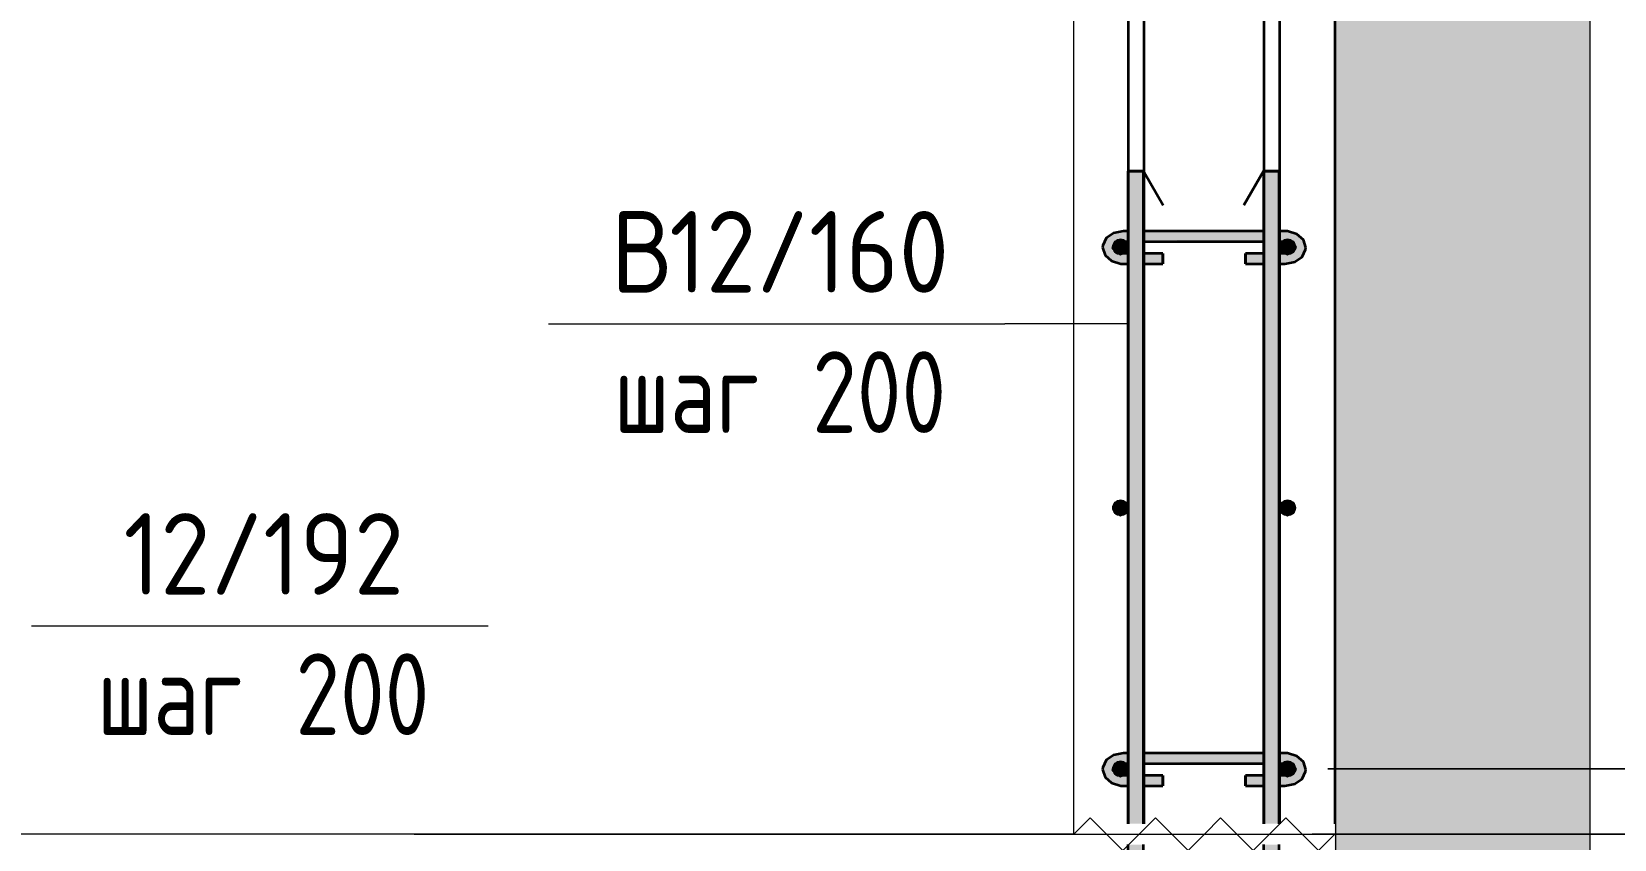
# Model space of a CAD drawing. Header units: millimetres. Extents: x 67134 to 121466, y -4758 to 13821.
# Drawn here: x 105783 to 106997, y -2954 to -2335 of the extents above; entities that cross this region are included whole.
import ezdxf

# ---------------------------------------------------------------- set-up
doc = ezdxf.new("R2010")
doc.units = ezdxf.units.MM
for name, color, linetype, lineweight in [('AA_Dim', 7, 'Continuous', 9), ('AA_Dim-25', 7, 'Continuous', 9), ('AA_Linii', 7, 'Continuous', 9), ('AA_Oformlenie', 7, 'Continuous', 9), ('AA_Vinoska', 7, 'Continuous', 9), ('AA_Visotnaya otmetka', 7, 'Continuous', 9), ('AF_Stena_Гидроизоляция', 253, 'Continuous', 20), ('AF_Stena_Опалубка', 253, 'Continuous', 20), ('KR_Armatura', 7, 'Continuous', 20), ('KR_Armatura_Tonkie', 7, 'Continuous', 20), ('KR_Fundament', 7, 'Continuous', 20)]:
    doc.layers.add(name, color=color, linetype=linetype, lineweight=lineweight)
doc.styles.add('ISOCPEUR_7', font='isocpeur.ttf', dxfattribs={"width": 0.9, "height": 62.5})
doc.styles.add('ISOCPEUR_8', font='isocpeur.ttf', dxfattribs={"width": 0.8, "height": 62.5})
doc.dimstyles.new('00_Точн_3_знака__прозр__2', dxfattribs={"dimscale": 304.8, "dimtxt": 62.248823, "dimasz": 0.139436, "dimexe": 0.123031, "dimexo": 0.082021, "dimgap": 0.008202, "dimtad": 1, "dimdec": 3, "dimrnd": 0.001, "dimdsep": 46, "dimtxsty": 'ISOCPEUR_7', "dimblk1": 'OBLIQUE', "dimblk2": 'OBLIQUE', "dimsah": 1, "dimcen": 0.09, "dimdle": 0.123031, "dimazin": 0, "dimtfac": 1, "dimtdec": 4, "dimtix": 1, "dimtmove": 1, "dimatfit": 3, "dimfxl": 1, "dimtvp": 1, "dimtolj": 1, "dimtzin": 0, "dimlwd": 18, "dimlwe": 18, "dimarcsym": 2})
doc.dimstyles.new('00_Точн_3_знака__прозр__3', dxfattribs={"dimscale": 304.8, "dimtxt": 62.248823, "dimasz": 0.139436, "dimexe": 0.123031, "dimexo": 0.082021, "dimgap": 0.008202, "dimtad": 1, "dimdec": 3, "dimrnd": 0.001, "dimdsep": 46, "dimtxsty": 'ISOCPEUR_7', "dimblk1": 'OBLIQUE', "dimblk2": 'OBLIQUE', "dimsah": 1, "dimcen": 0.09, "dimdle": 0.123031, "dimazin": 0, "dimtfac": 1, "dimtdec": 4, "dimtix": 1, "dimtmove": 0, "dimatfit": 3, "dimfxl": 1, "dimtvp": 1, "dimtolj": 1, "dimtzin": 0, "dimlwd": 18, "dimlwe": 18, "dimarcsym": 2})

# ---------------------------------------------------------------- blocks, each defined once
blk = doc.blocks.new('265_Выпуск П одной длины _НесАрм_РабПлоск_ - В1 _d12_ t250-4071037-1-1 Армирование')
at = {"layer": 'KR_Armatura_Tonkie', "lineweight": 35}
h = blk.add_hatch(color=256, dxfattribs=at)
h.paths.add_polyline_path([(-70917.5, -3168), (-70911.5, -3168), (-70911.7, -2958), (-70923.5, -2958), (-70923.3, -3168), (-70919, -3168)])
h.paths.add_polyline_path([(-70914.1, -2942), (-70911.5, -2942), (-70911.7, -2442), (-70923.5, -2442), (-70923.3, -2942), (-70914.5, -2942)])
h = blk.add_hatch(color=256, dxfattribs=at)
h.paths.add_polyline_path([(-70815, -3168), (-70807.5, -3168), (-70807.7, -2958), (-70819.5, -2958), (-70819.2, -3168), (-70815.3, -3168)])
h.paths.add_polyline_path([(-70816.5, -2942), (-70807.5, -2942), (-70807.7, -2442), (-70819.5, -2442), (-70819.3, -2942), (-70817.3, -2942)])
for points in [[(-70881.5, -3210), (-70881.5, -3198), (-70889.8, -3196.8), (-70897.3, -3193.3), (-70902.7, -3189.2), (-70907.4, -3183), (-70910.4, -3175.8), (-70911.7, -3168), (-70923.5, -3168), (-70922, -3178.9), (-70917.8, -3189), (-70910.7, -3198.1), (-70902.5, -3204.4), (-70892.3, -3208.6), (-70886.4, -3209.3)], [(-70849.5, -3210), (-70838.6, -3208.6), (-70828.5, -3204.4), (-70819.8, -3197.7), (-70813.1, -3189), (-70808.8, -3178.5), (-70807.7, -3168), (-70819.5, -3168), (-70820.7, -3176.2), (-70823.5, -3183), (-70828.2, -3189.2), (-70834.5, -3194), (-70841.7, -3197), (-70849.5, -3198.2), (-70849.5, -3209.8)], [(-70877.7, -3210), (-70849.5, -3209.8), (-70849.5, -3198), (-70881.5, -3198.2), (-70881.5, -3210)]]:
    blk.add_hatch(color=256, dxfattribs=at).paths.add_polyline_path(points)
for p, q in [((-70923.5, -2442), (-70923.5, -2942)), ((-70923.5, -2442), (-70923.3, -2442)), ((-70911.7, -2442), (-70923.1, -2442)), ((-70923.1, -2442), (-70911.5, -2442)), ((-70911.5, -2942), (-70911.5, -2442)), ((-70911.5, -2442), (-70911.1, -2442.7)), ((-70911.1, -2442.7), (-70896.5, -2468)), ((-70819.5, -2442), (-70834.5, -2468)), ((-70819.5, -2442), (-70819.5, -2942)), ((-70819.5, -2442), (-70819.3, -2442)), ((-70819.1, -2442), (-70807.5, -2442)), ((-70807.7, -2442), (-70819.1, -2442)), ((-70807.5, -2942), (-70807.5, -2442)), ((-70923.5, -2958), (-70923.5, -3002)), ((-70911.5, -3002), (-70911.5, -2958)), ((-70819.5, -2958), (-70819.5, -3002)), ((-70807.5, -3002), (-70807.5, -2958)), ((-70923.5, -3002), (-70923.5, -3014)), ((-70911.5, -3014), (-70911.5, -3002)), ((-70819.5, -3002), (-70819.5, -3014)), ((-70807.5, -3014), (-70807.5, -3002)), ((-70923.5, -3014), (-70923.5, -3168)), ((-70911.5, -3168), (-70911.5, -3014)), ((-70819.5, -3014), (-70819.5, -3168)), ((-70807.5, -3168), (-70807.5, -3014)), ((-70849.5, -3198), (-70881.5, -3198)), ((-70881.5, -3210), (-70849.5, -3210))]:
    blk.add_line(p, q, dxfattribs=at)
at = {"layer": 'KR_Armatura_Tonkie', "lineweight": 35, "flags": 128}
for points in [[(-70923.5, -3168), (-70921.5, -3180.7), (-70915.8, -3192.2), (-70910.2, -3198)], [(-70881.5, -3198), (-70892.1, -3196), (-70901.4, -3190.4), (-70908, -3181.9), (-70911.2, -3171.5), (-70911.5, -3168)], [(-70819.5, -3168), (-70821.4, -3178.7), (-70827, -3187.9), (-70835.6, -3194.6), (-70845.9, -3197.8), (-70849.5, -3198)], [(-70820.7, -3197.9), (-70816, -3193.4), (-70809.9, -3182.1), (-70807.5, -3169.5), (-70807.5, -3168)], [(-70910.2, -3198), (-70906.9, -3201.4), (-70895.6, -3207.5), (-70883, -3210), (-70881.5, -3210)], [(-70849.5, -3210), (-70836.8, -3208), (-70825.3, -3202.3), (-70820.8, -3198)]]:
    blk.add_lwpolyline(points, dxfattribs=at)
blk = doc.blocks.new('261_Шпилька массив _НесАрм_РабПлоск_ - 8 А240-4166559-1-1 Армирование')
at = {"layer": 'KR_Armatura_Tonkie', "lineweight": 35}
for points in [[(-70926.9, -2511.8), (-70926.9, -2505), (-70933.1, -2503.5), (-70934.7, -2501.1), (-70934.9, -2500.5), (-70933.8, -2497.7), (-70930.9, -2495.6), (-70926.9, -2494.8), (-70926.9, -2488), (-70933, -2489), (-70935.8, -2490.3), (-70939.4, -2493.4), (-70941.7, -2496.2), (-70942.9, -2500.5), (-70941.7, -2504.8), (-70938.2, -2508.5), (-70932.8, -2511), (-70930.8, -2511.3)], [(-70803.1, -2511.8), (-70796.9, -2510.9), (-70791.7, -2508.5), (-70788.3, -2504.8), (-70787.1, -2500.5), (-70788.3, -2496.2), (-70790.7, -2492.6), (-70795.5, -2489.5), (-70803.1, -2488.1), (-70803.1, -2494.8), (-70799.1, -2495.6), (-70796.1, -2497.7), (-70795.1, -2500.7), (-70795.7, -2502.1), (-70797.6, -2503.7), (-70803.1, -2505.1), (-70803.1, -2511)], [(-70926.9, -2911.8), (-70926.9, -2905), (-70933.1, -2903.5), (-70934.7, -2901.1), (-70934.9, -2900.5), (-70933.8, -2897.7), (-70930.9, -2895.6), (-70926.9, -2894.8), (-70926.9, -2888), (-70933, -2889), (-70935.8, -2890.3), (-70939.4, -2893.4), (-70941.7, -2896.2), (-70942.9, -2900.5), (-70941.7, -2904.8), (-70938.2, -2908.5), (-70932.8, -2911), (-70930.8, -2911.3)], [(-70803.1, -2911.8), (-70796.9, -2910.9), (-70791.7, -2908.5), (-70788.3, -2904.8), (-70787.1, -2900.5), (-70788.3, -2896.2), (-70790.7, -2892.6), (-70795.5, -2889.5), (-70803.1, -2888.1), (-70803.1, -2894.8), (-70799.1, -2895.6), (-70796.1, -2897.8), (-70795.1, -2900.7), (-70795.7, -2902.1), (-70797.6, -2903.7), (-70803.1, -2905.1), (-70803.1, -2911)]]:
    blk.add_hatch(color=256, dxfattribs=at).paths.add_polyline_path(points)
h = blk.add_hatch(color=256, dxfattribs=at)
h.paths.add_polyline_path([(-70926.9, -2513), (-70926.9, -2511.8), (-70933, -2510.9), (-70938.2, -2508.5), (-70938.9, -2508.1), (-70934.4, -2511.3), (-70933, -2512), (-70930.3, -2512.4)])
h.paths.add_polyline_path([(-70934.3, -2499), (-70933, -2497.4), (-70926.9, -2495.9), (-70926.9, -2494.8), (-70930.9, -2495.6), (-70933.8, -2497.7), (-70934.3, -2498.8)])
h = blk.add_hatch(color=256, dxfattribs=at)
h.paths.add_polyline_path([(-70906.2, -2494.8), (-70819.5, -2494.7), (-70819.5, -2488), (-70911.5, -2488.2), (-70911.5, -2494.8), (-70911.1, -2494.8)])
h.paths.add_polyline_path([(-70803.1, -2494.8), (-70803.1, -2488), (-70807.5, -2488.1), (-70807.5, -2494.8), (-70807.1, -2494.8)])
h.paths.add_polyline_path([(-70923.5, -2494.8), (-70923.5, -2488), (-70926.9, -2488.1), (-70926.9, -2494.8), (-70925.6, -2494.8)])
h = blk.add_hatch(color=256, dxfattribs=at)
h.paths.add_polyline_path([(-70926.9, -2496), (-70923.5, -2495.9), (-70923.5, -2494.8), (-70926.9, -2494.8), (-70926.9, -2495.9)])
h.paths.add_polyline_path([(-70803.1, -2496), (-70803.1, -2494.8), (-70807.5, -2494.8), (-70807.5, -2496), (-70807.1, -2496)])
h.paths.add_polyline_path([(-70911.5, -2496), (-70819.5, -2495.8), (-70819.5, -2494.8), (-70911.5, -2494.9), (-70911.5, -2495.9)])
h = blk.add_hatch(color=256, dxfattribs=at)
h.paths.add_polyline_path([(-70803.1, -2513), (-70795.5, -2511.5), (-70790.7, -2508.4), (-70788.3, -2504.8), (-70792.2, -2508.7), (-70797.2, -2511), (-70803.1, -2511.8), (-70803.1, -2512.8)])
h.paths.add_polyline_path([(-70795.8, -2498.6), (-70796.1, -2497.7), (-70799.7, -2495.5), (-70803.1, -2494.8), (-70803.1, -2496), (-70802.4, -2496.1), (-70796.1, -2498.5)])
h = blk.add_hatch(color=256, dxfattribs=at)
h.paths.add_polyline_path([(-70926.9, -2511.8), (-70923.5, -2511.7), (-70923.5, -2505), (-70926.9, -2505.1), (-70926.9, -2511)])
h.paths.add_polyline_path([(-70906.2, -2511.8), (-70896.6, -2511.8), (-70896.6, -2505), (-70911.5, -2505.1), (-70911.5, -2511.8), (-70911.1, -2511.8)])
h = blk.add_hatch(color=256, dxfattribs=at)
h.paths.add_polyline_path([(-70807.1, -2511.8), (-70803.1, -2511.8), (-70803.1, -2505), (-70807.5, -2505.2), (-70807.5, -2511.8)])
h.paths.add_polyline_path([(-70820.7, -2511.8), (-70819.5, -2511.8), (-70819.5, -2505), (-70833.4, -2505.1), (-70833.4, -2511.8)])
h = blk.add_hatch(color=256, dxfattribs=at)
h.paths.add_polyline_path([(-70906.2, -2513), (-70896.6, -2512.8), (-70896.6, -2511.8), (-70911.5, -2511.8), (-70911.5, -2513), (-70911.1, -2513)])
h.paths.add_polyline_path([(-70926.9, -2513), (-70923.5, -2512.8), (-70923.5, -2511.8), (-70926.9, -2511.8), (-70926.9, -2512.8)])
h = blk.add_hatch(color=256, dxfattribs=at)
h.paths.add_polyline_path([(-70807.1, -2513), (-70803.1, -2512.8), (-70803.1, -2511.8), (-70807.5, -2511.9), (-70807.5, -2513)])
h.paths.add_polyline_path([(-70833.4, -2513), (-70819.5, -2512.8), (-70819.5, -2511.8), (-70833.4, -2511.8), (-70833.4, -2512.8)])
h = blk.add_hatch(color=256, dxfattribs=at)
h.paths.add_polyline_path([(-70926.9, -2913), (-70926.9, -2911.8), (-70933, -2910.9), (-70938.2, -2908.5), (-70938.9, -2908.1), (-70934.4, -2911.3), (-70933, -2912), (-70929.7, -2912.5)])
h.paths.add_polyline_path([(-70934.3, -2899), (-70933, -2897.4), (-70926.9, -2895.9), (-70926.9, -2894.8), (-70930.9, -2895.6), (-70933.9, -2897.8)])
h = blk.add_hatch(color=256, dxfattribs=at)
h.paths.add_polyline_path([(-70906.2, -2894.8), (-70819.5, -2894.7), (-70819.5, -2888), (-70911.5, -2888.2), (-70911.5, -2894.8), (-70911.1, -2894.8)])
h.paths.add_polyline_path([(-70925.6, -2894.8), (-70923.5, -2894.8), (-70923.5, -2888), (-70926.9, -2888.1), (-70926.9, -2894.8)])
h.paths.add_polyline_path([(-70803.1, -2894.8), (-70803.1, -2888), (-70807.5, -2888.1), (-70807.5, -2894.8), (-70807.1, -2894.8)])
h = blk.add_hatch(color=256, dxfattribs=at)
h.paths.add_polyline_path([(-70926.9, -2896), (-70923.5, -2895.9), (-70923.5, -2894.8), (-70926.9, -2894.8), (-70926.9, -2895.9)])
h.paths.add_polyline_path([(-70803.1, -2896), (-70803.1, -2894.8), (-70807.5, -2894.8), (-70807.5, -2896), (-70807.1, -2896)])
h.paths.add_polyline_path([(-70911.5, -2896), (-70819.5, -2895.8), (-70819.5, -2894.8), (-70911.5, -2894.9), (-70911.5, -2895.9)])
h = blk.add_hatch(color=256, dxfattribs=at)
h.paths.add_polyline_path([(-70803.1, -2913), (-70795.5, -2911.5), (-70790.7, -2908.4), (-70788.3, -2904.8), (-70792.2, -2908.7), (-70796.9, -2910.9), (-70803.1, -2911.8), (-70803.1, -2912.8)])
h.paths.add_polyline_path([(-70795.8, -2898.6), (-70796.1, -2897.7), (-70799.7, -2895.5), (-70803.1, -2894.8), (-70803.1, -2896), (-70802.4, -2896.1), (-70796.1, -2898.5)])
h = blk.add_hatch(color=256, dxfattribs=at)
h.paths.add_polyline_path([(-70923.5, -2911.8), (-70923.5, -2905), (-70926.9, -2905.1), (-70926.9, -2911.8)])
h.paths.add_polyline_path([(-70896.6, -2911.8), (-70896.6, -2905), (-70911.5, -2905.1), (-70911.5, -2911.8), (-70906.2, -2911.8)])
h = blk.add_hatch(color=256, dxfattribs=at)
h.paths.add_polyline_path([(-70906.2, -2913), (-70896.6, -2912.8), (-70896.6, -2911.8), (-70911.5, -2911.8), (-70911.5, -2913), (-70911.1, -2913)])
h.paths.add_polyline_path([(-70923.5, -2913), (-70923.5, -2911.8), (-70926.9, -2911.8), (-70926.9, -2913)])
h = blk.add_hatch(color=256, dxfattribs=at)
h.paths.add_polyline_path([(-70820.7, -2911.8), (-70819.5, -2911.8), (-70819.5, -2905), (-70833.4, -2905.1), (-70833.4, -2911.8)])
h.paths.add_polyline_path([(-70807.5, -2911.8), (-70803.1, -2911.8), (-70803.1, -2905), (-70807.5, -2905.2), (-70807.5, -2911.1)])
h = blk.add_hatch(color=256, dxfattribs=at)
h.paths.add_polyline_path([(-70807.1, -2913), (-70803.1, -2912.8), (-70803.1, -2911.8), (-70807.5, -2911.9), (-70807.5, -2913)])
h.paths.add_polyline_path([(-70833.4, -2913), (-70819.5, -2912.8), (-70819.5, -2911.8), (-70833.4, -2911.8), (-70833.4, -2912.8)])
for p, q in [((-70923.4, -2488), (-70926.9, -2488)), ((-70926.9, -2496), (-70923.4, -2496)), ((-70911.1, -2488), (-70911.5, -2488)), ((-70911.5, -2496), (-70911.1, -2496)), ((-70819.5, -2488), (-70911.1, -2488)), ((-70911.1, -2496), (-70819.5, -2496)), ((-70807.1, -2488), (-70807.5, -2488)), ((-70807.5, -2496), (-70807.1, -2496)), ((-70803.1, -2488), (-70807.1, -2488)), ((-70807.1, -2496), (-70803.1, -2496)), ((-70923.4, -2505), (-70926.9, -2505)), ((-70911.1, -2505), (-70911.5, -2505)), ((-70896.6, -2505), (-70911.1, -2505)), ((-70896.6, -2505), (-70896.6, -2511.8)), ((-70896.6, -2506.2), (-70896.6, -2505.1)), ((-70896.6, -2512.8), (-70896.6, -2506.2)), ((-70819.5, -2505), (-70833.4, -2505)), ((-70833.4, -2511.8), (-70833.4, -2505)), ((-70833.4, -2505.1), (-70833.4, -2506.2)), ((-70833.4, -2506.2), (-70833.4, -2512.8)), ((-70807.1, -2505), (-70807.5, -2505)), ((-70803.1, -2505), (-70807.1, -2505)), ((-70926.9, -2513), (-70923.4, -2513)), ((-70911.5, -2513), (-70911.1, -2513)), ((-70911.1, -2513), (-70896.6, -2513)), ((-70896.6, -2511.8), (-70896.6, -2513)), ((-70833.4, -2513), (-70833.4, -2511.8)), ((-70833.4, -2513), (-70819.5, -2513)), ((-70807.5, -2513), (-70807.1, -2513)), ((-70807.1, -2513), (-70803.1, -2513)), ((-70923.5, -2888), (-70926.9, -2888)), ((-70926.9, -2896), (-70923.5, -2896)), ((-70911.1, -2888), (-70911.5, -2888)), ((-70911.5, -2896), (-70911.1, -2896)), ((-70819.5, -2888), (-70911.1, -2888)), ((-70911.1, -2896), (-70819.5, -2896)), ((-70807.1, -2888), (-70807.5, -2888)), ((-70807.5, -2896), (-70807.1, -2896)), ((-70803.1, -2888), (-70807.1, -2888)), ((-70807.1, -2896), (-70803.1, -2896)), ((-70923.5, -2905), (-70926.9, -2905)), ((-70911.1, -2905), (-70911.5, -2905)), ((-70896.6, -2905), (-70911.1, -2905)), ((-70896.6, -2905), (-70896.6, -2911.8)), ((-70896.6, -2906.2), (-70896.6, -2905.1)), ((-70896.6, -2912.8), (-70896.6, -2906.2)), ((-70896.6, -2911.8), (-70896.6, -2913)), ((-70819.5, -2905), (-70833.4, -2905)), ((-70833.4, -2911.8), (-70833.4, -2905)), ((-70833.4, -2905.1), (-70833.4, -2906.2)), ((-70833.4, -2906.2), (-70833.4, -2912.8)), ((-70833.4, -2913), (-70833.4, -2911.8)), ((-70807.1, -2905), (-70807.5, -2905)), ((-70803.1, -2905), (-70807.1, -2905)), ((-70926.9, -2913), (-70923.5, -2913)), ((-70911.5, -2913), (-70911.1, -2913)), ((-70911.1, -2913), (-70896.6, -2913)), ((-70833.4, -2913), (-70819.5, -2913)), ((-70807.5, -2913), (-70807.1, -2913)), ((-70807.1, -2913), (-70803.1, -2913))]:
    blk.add_line(p, q, dxfattribs=at)
at = {"layer": 'KR_Armatura_Tonkie', "lineweight": 35, "flags": 128}
for points in [[(-70926.9, -2488), (-70934.5, -2489.5), (-70940.1, -2493.4), (-70942.8, -2498.9), (-70942.9, -2500.5)], [(-70934.9, -2500.5), (-70933.9, -2498.5), (-70930.2, -2496.4), (-70926.9, -2496)], [(-70787.1, -2500.5), (-70788.9, -2494.6), (-70793.9, -2490.2), (-70801.2, -2488.1), (-70803.1, -2488)], [(-70803.1, -2496), (-70798, -2497.1), (-70795.4, -2499.3), (-70795.1, -2500.5)], [(-70942.9, -2500.5), (-70941, -2506.4), (-70936, -2510.8), (-70928.8, -2512.9), (-70926.9, -2513)], [(-70926.9, -2505), (-70931.9, -2503.9), (-70934.6, -2501.7), (-70934.9, -2500.5)], [(-70803.1, -2513), (-70795.5, -2511.5), (-70789.9, -2507.6), (-70787.2, -2502.1), (-70787.1, -2500.5)], [(-70795.1, -2500.5), (-70796, -2502.5), (-70799.8, -2504.5), (-70803.1, -2505)], [(-70926.9, -2888), (-70934.5, -2889.5), (-70940.1, -2893.4), (-70942.8, -2898.9), (-70942.9, -2900.5)], [(-70934.9, -2900.5), (-70933.9, -2898.5), (-70930.2, -2896.4), (-70926.9, -2896)], [(-70787.1, -2900.5), (-70788.9, -2894.6), (-70793.9, -2890.2), (-70801.2, -2888.1), (-70803.1, -2888)], [(-70803.1, -2896), (-70798, -2897.1), (-70795.4, -2899.3), (-70795.1, -2900.5)], [(-70942.9, -2900.5), (-70941, -2906.4), (-70936, -2910.8), (-70928.8, -2912.9), (-70926.9, -2913)], [(-70926.9, -2905), (-70931.9, -2903.9), (-70934.6, -2901.7), (-70934.9, -2900.5)], [(-70803.1, -2913), (-70795.5, -2911.5), (-70789.9, -2907.6), (-70787.2, -2902.1), (-70787.1, -2900.5)], [(-70795.1, -2900.5), (-70796, -2902.5), (-70799.8, -2904.5), (-70803.1, -2905)]]:
    blk.add_lwpolyline(points, dxfattribs=at)
blk = doc.blocks.new('Последовательность узлов - 3мм масшт20 маскировка-V4-1-1 Армирование')
at = {"layer": 'AA_Oformlenie'}
for p, q in [((-70965.1, 1330), (-70952.6, 1342.5)), ((-70927.6, 1317.5), (-70952.6, 1342.5)), ((-70915.1, 1330), (-70902.6, 1342.5)), ((-70877.6, 1317.5), (-70902.6, 1342.5)), ((-70865.1, 1330), (-70852.6, 1342.5)), ((-70827.6, 1317.5), (-70852.6, 1342.5)), ((-70815.1, 1330), (-70802.6, 1342.5)), ((-70777.6, 1317.5), (-70802.6, 1342.5)), ((-70915.1, 1330), (-70927.6, 1317.5)), ((-70865.1, 1330), (-70877.6, 1317.5)), ((-70815.1, 1330), (-70827.6, 1317.5)), ((-70765.1, 1330), (-70777.6, 1317.5))]:
    blk.add_line(p, q, dxfattribs=at)
blk = doc.blocks.new('011_Прямоугольник обрыва _ЭлУзла_ - 011_Прямоугольник обрыва _ЭлУзла_-4154538-1-1 Армирование')
at = {"layer": 'AA_Oformlenie'}
blk.add_line((-70569.3, -2067), (-70569.3, -3394.1), dxfattribs=at)
blk = doc.blocks.new('DIMBLOCK91-1-1 Армирование')
at = {"layer": 'AA_Dim-25', "lineweight": 18}
for p, q in [((107263.3, -2676.6), (107263.3, -2890.7)), ((107263.3, -2890.7), (107122.6, -2970)), ((106765.1, -2950), (107160.1, -2950)), ((107122.6, -2950), (106765.1, -2950)), ((107122.6, -2990), (107122.6, -2950)), ((106541.9, -2990), (107160.1, -2990)), ((107122.6, -2990), (106541.9, -2990))]:
    blk.add_line(p, q, dxfattribs=at)
at = {"layer": 'AA_Dim-25', "lineweight": 30}
for p, q in [((107122.6, -2950), (107101.4, -2928.8)), ((107122.6, -2950), (107143.9, -2971.3)), ((107122.6, -2990), (107101.4, -2968.8)), ((107122.6, -2990), (107143.9, -3011.3))]:
    blk.add_line(p, q, dxfattribs=at)
at = {"layer": 'AA_Dim-25', "color": 0, "lineweight": 18, "insert": (107179.1, -2865.7), "char_height": 62.5, "width": 226.969, "attachment_point": 1, "rotation": 90, "line_spacing_factor": 1.149209, "style": 'ISOCPEUR_7'}
blk.add_mtext('з.с.40', dxfattribs=at)
blk = doc.blocks.new('_Oblique')
at = {"color": 0, "linetype": 'ByBlock', "lineweight": -2}
blk.add_line((-0.5, -0.5), (0.5, 0.5), dxfattribs=at)
blk = doc.blocks.new('DIMBLOCK92-1-1 Армирование')
at = {"layer": 'AA_Dim-25', "lineweight": 18}
for p, q in [((107122.6, -2786.7), (107122.6, -2890.7)), ((107122.6, -2890.7), (107122.6, -2925)), ((106777.1, -2900), (107160.1, -2900)), ((107122.6, -2900), (106777.1, -2900)), ((107122.6, -2950), (107122.6, -2900)), ((106765.1, -2950), (107160.1, -2950)), ((107122.6, -2950), (106765.1, -2950))]:
    blk.add_line(p, q, dxfattribs=at)
at = {"layer": 'AA_Dim-25', "lineweight": 30}
for p, q in [((107122.6, -2900), (107101.4, -2878.8)), ((107122.6, -2900), (107143.9, -2921.2)), ((107122.6, -2950), (107101.4, -2928.8)), ((107122.6, -2950), (107143.9, -2971.3))]:
    blk.add_line(p, q, dxfattribs=at)
at = {"layer": 'AA_Dim-25', "color": 0, "lineweight": 18, "insert": (107038.5, -2865.7), "char_height": 62.5, "width": 94.81, "attachment_point": 1, "rotation": 90, "line_spacing_factor": 1.149209, "style": 'ISOCPEUR_7'}
blk.add_mtext('50', dxfattribs=at)
blk = doc.blocks.new('DIMBLOCK93-1-1 Армирование')
at = {"layer": 'AA_Dim-25', "lineweight": 30}
for p, q in [((107122.6, 1100), (107101.4, 1121.2)), ((107122.6, 1100), (107143.9, 1078.8)), ((107122.6, -2900), (107101.4, -2878.8)), ((107122.6, -2900), (107143.9, -2921.2))]:
    blk.add_line(p, q, dxfattribs=at)
at = {"layer": 'AA_Dim-25', "lineweight": 18}
for p, q in [((106777.1, 1100), (107160.1, 1100)), ((107122.6, 1100), (106777.1, 1100)), ((107122.6, -2900), (107122.6, 1100)), ((106777.1, -2900), (107160.1, -2900)), ((107122.6, -2900), (106777.1, -2900))]:
    blk.add_line(p, q, dxfattribs=at)
at = {"layer": 'AA_Dim-25', "color": 0, "lineweight": 18, "insert": (107038.5, -1114.9), "char_height": 62.5, "width": 515.708, "attachment_point": 1, "rotation": 90, "line_spacing_factor": 1.149209, "style": 'ISOCPEUR_7'}
blk.add_mtext('200х19=4000', dxfattribs=at)
blk = doc.blocks.new('042_М_Арматуры - Диам длина поз _ Комментарий-3662934-1-1 Армирование')
at = {"layer": 'AA_Vinoska'}
blk.add_line((-72259.7, -2790.4), (-71909.7, -2790.4), dxfattribs=at)

msp = doc.modelspace()

# ---------------------------------------------------------------- hatches: boundary and pattern name
at = {"layer": 'AA_Oformlenie'}
h = msp.add_hatch(dxfattribs=at)
h.set_pattern_fill('FP_12', color=250, style=0, pattern_type=2)
h.set_pattern_definition([(0, (104886.038, 825), (101.6, 25.4), [8.382, -67.818, 8.382, -67.818, -406.4]), (0, (104886.038, 825), (101.6, 25.4), [-152.4, 8.382, -144.018, 8.382, -67.818, -177.8]), (0, (104886.038, 825), (101.6, 25.4), [-381, 8.382, -42.418, 8.382, -118.618]), (120, (104924.138, 837.7), (-72.79705, 75.28818), [8.382, -67.818, 8.382, -67.818, -406.4]), (120, (104924.138, 837.7), (-72.79705, 75.28818), [-152.4, 8.382, -144.018, 8.382, -67.818, -177.8]), (120, (104924.138, 837.7), (-72.79705, 75.28818), [-381, 8.382, -42.418, 8.382, -118.618]), (240, (104936.838, 888.5), (-28.80295, -100.68818), [8.382, -67.818, 8.382, -67.818, -406.4]), (240, (104936.838, 888.5), (-28.80295, -100.68818), [-152.4, 8.382, -144.018, 8.382, -67.818, -177.8]), (240, (104936.838, 888.5), (-28.80295, -100.68818), [-381, 8.382, -42.418, 8.382, -118.618])])
h.paths.add_polyline_path([(103927.1036, -3394.1315), (104662.3011, -3394.1315), (104662.3011, -3374.0538), (104689.8011, -3374.0538), (104689.8011, -3394.1315), (104703.8783, -3350.8064), (104717.9555, -3394.1315), (106187.6963, -3394.1315), (106187.6963, -3374.0538), (106215.1963, -3374.0538), (106215.1963, -3394.1315), (106229.2735, -3350.8064), (106243.3506, -3394.1315), (106977.8939, -3394.1315), (106977.8939, -2066.9843), (106957.8161, -2066.9843), (106957.8161, -2039.4843), (106977.8939, -2039.4843), (106934.5688, -2025.4072), (106977.8939, -2011.33), (106977.8939, -1165), (106782.1348, -1165), (106782.1348, -3250), (106882.1348, -3250), (106882.1348, -3350), (103992.1348, -3350), (103992.1348, -3250), (104092.1348, -3250), (104092.1348, -1165), (103927.1036, -1165), (103927.1036, -2011.33), (103946.7299, -2011.33), (103946.7299, -2039.4843), (103927.1036, -2039.4843), (103970.4048, -2053.2343), (103927.1036, -2066.9843), (103927.1036, -3376.0125)])
at = {"layer": 'KR_Armatura'}
h = msp.add_hatch(color=256, dxfattribs=at)
edge = h.paths.add_edge_path()
edge.add_arc((106618.1348, -2500), 6, 0, 360)
for points in [[(106618.1348, -2506), (106623.3309, -2503), (106623.3309, -2497), (106618.1348, -2494), (106612.9386, -2497), (106612.9386, -2503)], [(106746.1348, -2506), (106751.3309, -2503), (106751.3309, -2497), (106746.1348, -2494), (106740.9386, -2497), (106740.9386, -2503)], [(106618.1348, -2706), (106623.3309, -2703), (106623.3309, -2697), (106618.1348, -2694), (106612.9386, -2697), (106612.9386, -2703)], [(106746.1348, -2706), (106751.3309, -2703), (106751.3309, -2697), (106746.1348, -2694), (106740.9386, -2697), (106740.9386, -2703)], [(106618.1348, -2906), (106623.3309, -2903), (106623.3309, -2897), (106618.1348, -2894), (106612.9386, -2897), (106612.9386, -2903)], [(106746.1348, -2906), (106751.3309, -2903), (106751.3309, -2897), (106746.1348, -2894), (106740.9386, -2897), (106740.9386, -2903)]]:
    msp.add_hatch(color=256, dxfattribs=at).paths.add_polyline_path(points)
h = msp.add_hatch(color=256, dxfattribs=at)
edge = h.paths.add_edge_path()
edge.add_arc((106746.1348, -2500), 6, 0, 360)
h = msp.add_hatch(color=256, dxfattribs=at)
edge = h.paths.add_edge_path()
edge.add_arc((106618.1348, -2700), 6, 0, 360)
h = msp.add_hatch(color=256, dxfattribs=at)
edge = h.paths.add_edge_path()
edge.add_arc((106746.1348, -2700), 6, 0, 360)
h = msp.add_hatch(color=256, dxfattribs=at)
edge = h.paths.add_edge_path()
edge.add_arc((106618.1348, -2900), 6, 0, 360)
h = msp.add_hatch(color=256, dxfattribs=at)
edge = h.paths.add_edge_path()
edge.add_arc((106746.1348, -2900), 6, 0, 360)

# ---------------------------------------------------------------- linework, layer by layer
at = {"layer": 'AA_Linii'}
msp.add_line((106782.1348, -1165), (106782.1348, -2942), dxfattribs=at)
at = {"layer": 'AA_Vinoska'}
msp.add_line((106623.2573, -2558.9171), (106529.5069, -2558.9171), dxfattribs=at)
at = {"layer": 'AA_Visotnaya otmetka'}
for q in [(107374.651, -2950), (106076.6448, -2950)]:
    msp.add_line((106076.6448, -2950), q, dxfattribs=at)
at = {"layer": 'AF_Stena_Гидроизоляция'}
for p, q in [((106782.1348, -1430), (106782.1348, -2942)), ((106783.1348, -3250), (106783.1348, -1430))]:
    msp.add_line(p, q, dxfattribs=at)
at = {"layer": 'AF_Stena_Опалубка'}
for p, q in [((106582.1348, 1330), (106582.1348, -2950)), ((106782.1348, -2942), (106782.1348, 1330))]:
    msp.add_line(p, q, dxfattribs=at)
at = {"layer": 'KR_Armatura'}
for p, q in [((106618.1348, -2494), (106612.9386, -2497)), ((106612.9386, -2497), (106612.9386, -2503)), ((106623.3309, -2497), (106618.1348, -2494)), ((106623.3309, -2503), (106623.3309, -2497)), ((106746.1348, -2494), (106740.9386, -2497)), ((106740.9386, -2497), (106740.9386, -2503)), ((106751.3309, -2497), (106746.1348, -2494)), ((106751.3309, -2503), (106751.3309, -2497)), ((106612.9386, -2503), (106618.1348, -2506)), ((106618.1348, -2506), (106623.3309, -2503)), ((106740.9386, -2503), (106746.1348, -2506)), ((106746.1348, -2506), (106751.3309, -2503)), ((106618.1348, -2694), (106612.9386, -2697)), ((106612.9386, -2697), (106612.9386, -2703)), ((106612.9386, -2703), (106618.1348, -2706)), ((106623.3309, -2697), (106618.1348, -2694)), ((106618.1348, -2706), (106623.3309, -2703)), ((106623.3309, -2703), (106623.3309, -2697)), ((106746.1348, -2694), (106740.9386, -2697)), ((106740.9386, -2697), (106740.9386, -2703)), ((106740.9386, -2703), (106746.1348, -2706)), ((106751.3309, -2697), (106746.1348, -2694)), ((106746.1348, -2706), (106751.3309, -2703)), ((106751.3309, -2703), (106751.3309, -2697)), ((106618.1348, -2894), (106612.9386, -2897)), ((106612.9386, -2897), (106612.9386, -2903)), ((106623.3309, -2897), (106618.1348, -2894)), ((106623.3309, -2903), (106623.3309, -2897)), ((106746.1348, -2894), (106740.9386, -2897)), ((106740.9386, -2897), (106740.9386, -2903)), ((106751.3309, -2897), (106746.1348, -2894)), ((106751.3309, -2903), (106751.3309, -2897)), ((106612.9386, -2903), (106618.1348, -2906)), ((106618.1348, -2906), (106623.3309, -2903)), ((106740.9386, -2903), (106746.1348, -2906)), ((106746.1348, -2906), (106751.3309, -2903))]:
    msp.add_line(p, q, dxfattribs=at)
for centre in [(106618.1348, -2500), (106746.1348, -2500), (106618.1348, -2700), (106746.1348, -2700), (106618.1348, -2900), (106746.1348, -2900)]:
    msp.add_circle(centre, 6, dxfattribs=at)
at = {"layer": 'KR_Armatura_Tonkie', "lineweight": 35}
for p, q in [((106624.1348, -2942), (106624.1348, 1322)), ((106636.1348, -2942), (106636.1348, 1322)), ((106728.1348, -2942), (106728.1348, 1322)), ((106740.1348, -2942), (106740.1348, 1322))]:
    msp.add_line(p, q, dxfattribs=at)
at = {"layer": 'KR_Fundament'}
msp.add_line((106582.2979, -2950), (104292.2979, -2950), dxfattribs=at)

# ---------------------------------------------------------------- block references
at = {"layer": 'AA_Oformlenie'}
msp.add_blockref('011_Прямоугольник обрыва _ЭлУзла_ - 011_Прямоугольник обрыва _ЭлУзла_-4154538-1-1 Армирование', (177547.1964, 0), dxfattribs=at)
at = {"layer": 'AA_Oformlenie', "rotation": 180}
msp.add_blockref('Последовательность узлов - 3мм масшт20 маскировка-V4-1-1 Армирование', (35817.2363, -1620), dxfattribs=at)
at = {"layer": 'AA_Vinoska'}
for p in [(178439.1935, 231.4821), (178043.0226, 0), (178043.0226, 0)]:
    msp.add_blockref('042_М_Арматуры - Диам длина поз _ Комментарий-3662934-1-1 Армирование', p, dxfattribs=at)
at = {"layer": 'KR_Armatura_Tonkie', "lineweight": 35}
for name in ['261_Шпилька массив _НесАрм_РабПлоск_ - 8 А240-4166559-1-1 Армирование', '265_Выпуск П одной длины _НесАрм_РабПлоск_ - В1 _d12_ t250-4071037-1-1 Армирование']:
    msp.add_blockref(name, (177547.1964, 0), dxfattribs=at)

# ---------------------------------------------------------------- texts
at = {"layer": 'AA_Vinoska', "char_height": 62.5, "attachment_point": 1}
for s, insert, width, style in [('\\fISOCPEUR|b0|i0|c204|p34|;\\W.9;В', (106227.5104, -2472.5645), 54.113906, 'ISOCPEUR_7'), ('12/160', (106272.1588, -2472.5645), 263.354344, 'ISOCPEUR_7'), (' 200', (106349.9333, -2580.0408), 166.751, 'ISOCPEUR_8'), ('шаг', (106229.5479, -2580.0408), 145.907125, 'ISOCPEUR_8'), ('12/192', (105853.727, -2704.0466), 263.354344, 'ISOCPEUR_7'), ('12/192', (105853.727, -2704.0466), 263.354344, 'ISOCPEUR_7'), (' 200', (105953.7624, -2811.5229), 166.751, 'ISOCPEUR_8'), (' 200', (105953.7624, -2811.5229), 166.751, 'ISOCPEUR_8'), ('шаг', (105833.377, -2811.5229), 145.907125, 'ISOCPEUR_8'), ('шаг', (105833.377, -2811.5229), 145.907125, 'ISOCPEUR_8')]:
    msp.add_mtext(s, dxfattribs=dict(at, insert=insert, width=width, style=style))

# ---------------------------------------------------------------- dimensions: what is measured, and where the dimension line sits
at = {"layer": 'AA_Dim', "lineweight": 18}
dim = msp.add_linear_dim(base=(107122.6072, 1100), p1=(106752.1348, -2900), p2=(106752.1348, 1100), angle=90, dimstyle='00_Точн_3_знака__прозр__3', override={"dimpost": '200х19=<>', "dimfxl": 4000}, dxfattribs=at)
dim.commit()
dim.dimension.update_dxf_attribs({"geometry": 'DIMBLOCK93-1-1 Армирование', "text_midpoint": (107088.8572, -900)})
for base, p1, p2, override, picture, middle in [((107122.6072, -2950), (106516.904, -2990), (106740.1348, -2950), {"dimpost": 'з.с.<>', "dimfxl": 226.786191}, 'DIMBLOCK91-1-1 Армирование', (107220.7673, -2752.2524)), ((107122.6072, -2900), (106740.1348, -2950), (106752.1348, -2900), {"dimpost": '<>', "dimfxl": 51.419841}, 'DIMBLOCK92-1-1 Армирование', (107080.1204, -2818.3348))]:
    dim = msp.add_linear_dim(base=base, p1=p1, p2=p2, angle=90, dimstyle='00_Точн_3_знака__прозр__2', override=override, dxfattribs=at)
    dim.commit()
    dim.dimension.update_dxf_attribs({"geometry": picture, "text_midpoint": middle, "dimtype": 160, "text_rotation": 90})

doc.saveas('drawing.dxf')
